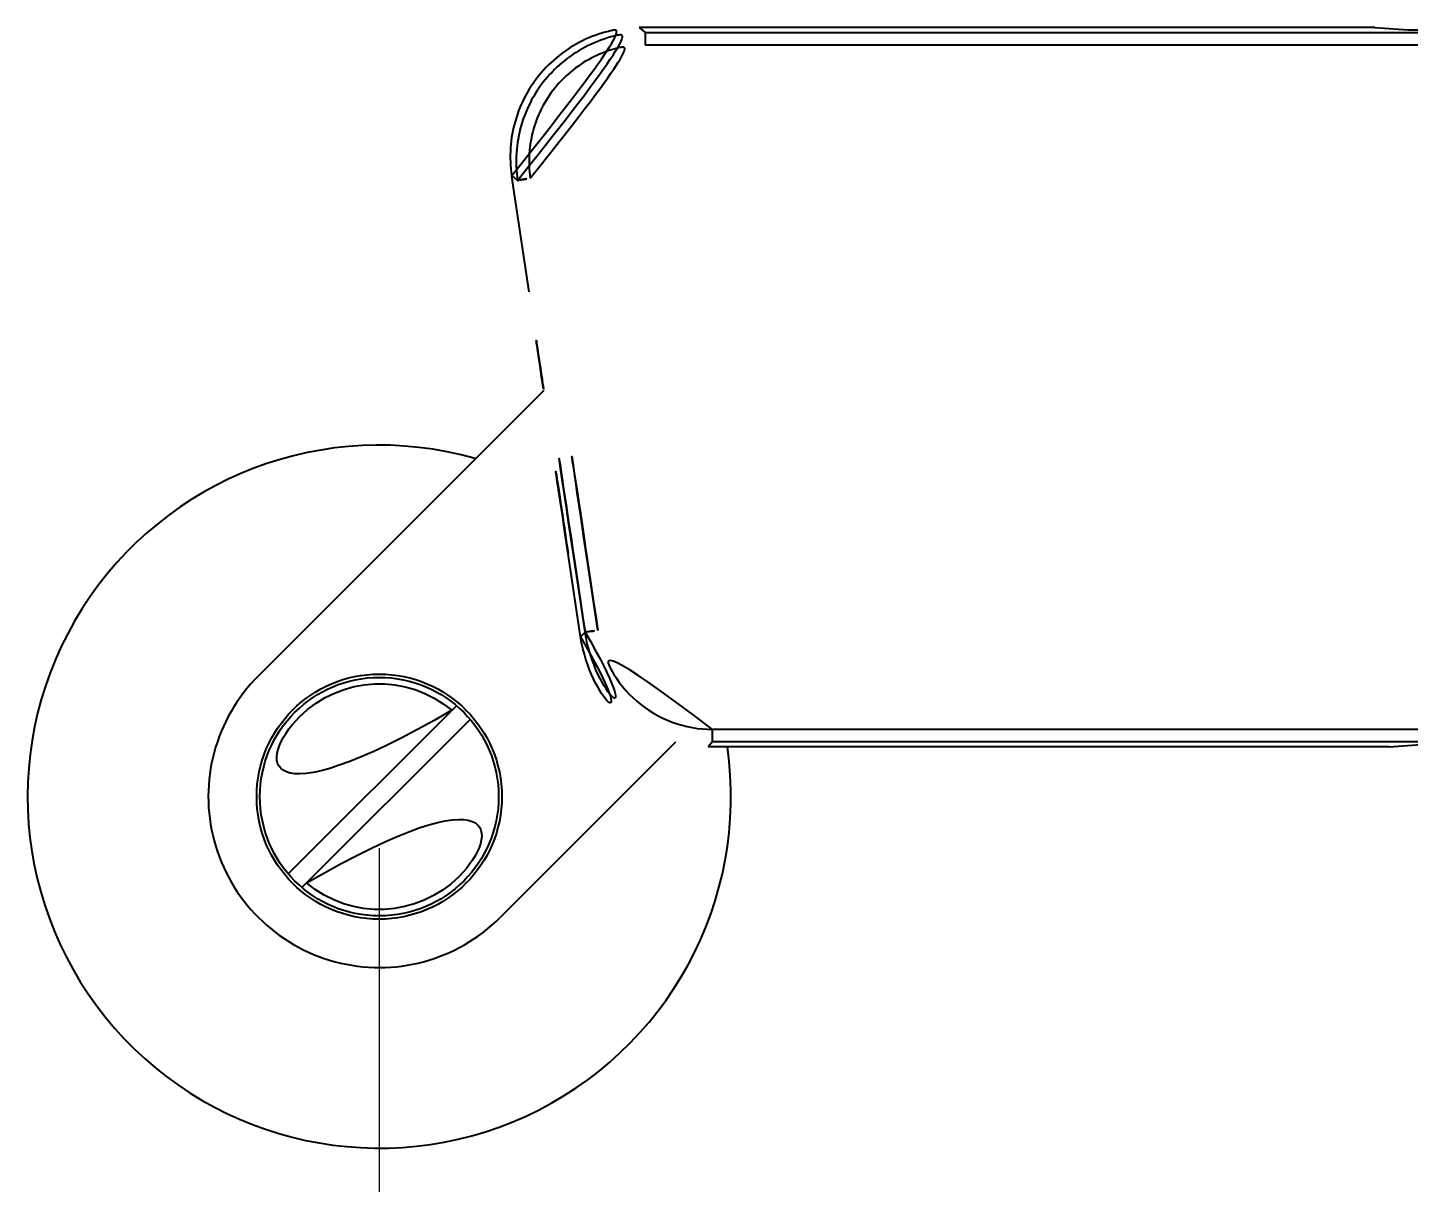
# Model space of a CAD drawing. Extents: x 16296660632 to 16296678915, y -37409619871 to -37409615350.
# Drawn here: x 16296676063.1 to 16296676170.1, y -37409618095.9 to -37409618006.4 of the extents above; entities that cross this region are included whole.
import ezdxf

# ---------------------------------------------------------------- set-up
doc = ezdxf.new("R2010")
doc.units = 0
doc.header["$LTSCALE"] = 10
doc.header["$MEASUREMENT"] = 0
doc.header["$PDMODE"] = 3
doc.header["$PDSIZE"] = -10
doc.layers.get('0').update_dxf_attribs({"linetype": 'CONTINUOUS'})
doc.layers.get('DEFPOINTS').update_dxf_attribs({"linetype": 'CONTINUOUS'})
doc.styles.add('Daelim Dimension', font='')
doc.styles.get('Daelim Dimension').set_extended_font_data('나눔고딕')
doc.dimstyles.new('DEFAULT', dxfattribs={"dimscale": 2, "dimtxt": 2, "dimasz": 2, "dimexe": 0, "dimexo": 2, "dimgap": 1, "dimtad": 1, "dimdec": 1, "dimzin": 9, "dimdsep": 46, "dimtxsty": 'Daelim Dimension', "dimcen": 0.5, "dimclrd": 252, "dimclre": 252, "dimclrt": 3, "dimadec": 1, "dimazin": 0, "dimtfac": 1, "dimtdec": 1, "dimtix": 1, "dimtmove": 0, "dimatfit": 3, "dimfxl": 1, "dimtolj": 1, "dimtzin": 1, "dimlwd": 9, "dimlwe": 9, "dimarcsym": 0})

# ---------------------------------------------------------------- blocks, each defined once
blk = doc.blocks.new('*D8')
at = {"color": 5, "lineweight": 9, "ltscale": 0.5, "transparency": 16777216}
for p, q in [((16296676090.314199, -37409618069.999863), (16296676090.314199, -37409618180.589401)), ((16296676303.812389, -37409618069.999863), (16296676303.812389, -37409618180.589401)), ((16296676295.812389, -37409618178.589401), (16296676098.314199, -37409618178.589401))]:
    blk.add_line(p, q, dxfattribs=at)
at = {"color": 5, "ltscale": 0.5, "transparency": 16777216}
for points in [[(16296676098.314199, -37409618177.256073), (16296676098.314199, -37409618179.922737), (16296676090.314199, -37409618178.589401)], [(16296676295.812389, -37409618177.256073), (16296676295.812389, -37409618179.922737), (16296676303.812389, -37409618178.589401)]]:
    blk.add_solid(points, dxfattribs=at)
at = {"layer": 'DEFPOINTS', "color": 0, "ltscale": 0.5, "transparency": 16777216}
for p in [(16296676090.314199, -37409618065.999863), (16296676303.812389, -37409618065.999863), (16296676090.314199, -37409618178.589401)]:
    blk.add_point(p, dxfattribs=at)
at = {"color": 7, "ltscale": 0.5, "transparency": 16777216, "insert": (16296676197.06329, -37409618165.702423), "char_height": 20, "attachment_point": 5, "style": 'Daelim Dimension'}
blk.add_mtext('\\A1;150~210', dxfattribs=at)

msp = doc.modelspace()

# ---------------------------------------------------------------- linework, layer by layer
at = {"ltscale": 0.5}
for p, q in [((16296676167.469879, -37409618006.370178), (16296676110.467951, -37409618006.370178)), ((16296676110.467951, -37409618006.370216), (16296676110.91671, -37409618006.73896)), ((16296676110.91671, -37409618006.73896), (16296676191.035561, -37409618006.73896)), ((16296676110.91671, -37409618006.73896), (16296676110.91671, -37409618007.711777)), ((16296676167.47093, -37409618006.370216), (16296676167.46981, -37409618006.3703)), ((16296676167.469879, -37409618006.370178), (16296676167.47093, -37409618006.370216)), ((16296676167.47093, -37409618006.370216), (16296676170.0634, -37409618006.554466)), ((16296676170.0634, -37409618006.554466), (16296676175.063589, -37409618006.554482)), ((16296676110.91671, -37409618007.711777), (16296676191.035561, -37409618007.711777)), ((16296676100.575729, -37409618017.845879), (16296676101.02935, -37409618018.21862)), ((16296676100.640051, -37409618018.276733), (16296676100.575729, -37409618017.845879)), ((16296676101.923401, -37409618026.870117), (16296676100.640051, -37409618018.276733)), ((16296676103.05928, -37409618034.516518), (16296676080.94504, -37409618056.630753)), ((16296676105.92144, -37409618053.611732), (16296676104.95635, -37409618047.160591)), ((16296676106.263241, -37409618053.239441), (16296676105.92144, -37409618053.611732)), ((16296676096.30304, -37409618058.950394), (16296676083.264641, -37409618071.988777)), ((16296676097.363701, -37409618060.011047), (16296676084.3253, -37409618073.049454)), ((16296676113.26605, -37409618061.786407), (16296676099.683371, -37409618075.369087)), ((16296676116.15164, -37409618061.762413), (16296676115.81259, -37409618062.131706)), ((16296676175.56645, -37409618060.788383), (16296676116.15164, -37409618060.788383)), ((16296676116.15164, -37409618061.762413), (16296676116.15164, -37409618060.788383)), ((16296676175.66383, -37409618061.762413), (16296676116.15164, -37409618061.762413)), ((16296676168.58353, -37409618062.131752), (16296676115.81259, -37409618062.131752)), ((16296676168.58345, -37409618062.13163), (16296676168.584579, -37409618062.131706)), ((16296676168.584579, -37409618062.131706), (16296676168.58353, -37409618062.131752)), ((16296676168.584579, -37409618062.131706), (16296676171.063299, -37409618061.955544))]:
    msp.add_line(p, q, dxfattribs=at)
for radius in [9.5, 9.25]:
    msp.add_circle((16296676090.314171, -37409618065.999924), radius, dxfattribs=at)
for centre, radius, start, end in [((16296676090.314211, -37409618065.999924), 27.254123, 74.15580974, 8.17056344), ((16296676116.152241, -37409618051.764053), 9.998403, 188.48555289, 269.99661223), ((16296676115.81196, -37409618052.130836), 10.00082, 188.51561364, 270.00360634), ((16296676090.314211, -37409618065.999924), 13.25, 134.99930453, 315), ((16296676090.314171, -37409618065.999924), 8.75, 49.91707348, 220.08301013), ((16296676090.314171, -37409618065.999924), 8.75, 229.91707348, 40.08301013)]:
    msp.add_arc(centre, radius, start, end, dxfattribs=at)
for points, knots in [([(16296676100.575729, -37409618017.845879), (16296676100.47023, -37409618017.13884), (16296676100.411169, -37409618015.697311), (16296676100.785919, -37409618013.569679), (16296676101.605789, -37409618011.569923), (16296676102.833269, -37409618009.791237), (16296676104.411751, -37409618008.315033), (16296676106.268999, -37409618007.209267), (16296676108.318331, -37409618006.524696), (16296676109.752991, -37409618006.370293), (16296676110.467951, -37409618006.370216)], [0, 0, 0, 0, 0.1249947973, 0.2499867695, 0.3749785718, 0.4999725624, 0.6249714484, 0.7499765787, 0.8749868199, 1, 1, 1, 1]), ([(16296676101.02935, -37409618018.21862), (16296676100.923651, -37409618017.511559), (16296676100.864059, -37409618016.069946), (16296676101.23778, -37409618013.942009), (16296676102.05653, -37409618011.941658), (16296676103.283039, -37409618010.162163), (16296676104.86083, -37409618008.685066), (16296676106.71773, -37409618007.578537), (16296676108.76701, -37409618006.893517), (16296676110.201719, -37409618006.739037), (16296676110.91671, -37409618006.73896)], [0, 0, 0, 0, 0.1249983674, 0.2499932556, 0.3749866347, 0.4999806904, 0.624978159, 0.7499809275, 0.8749886104, 1, 1, 1, 1]), ([(16296676102.01832, -37409618018.054008), (16296676101.923281, -37409618017.417297), (16296676101.86945, -37409618016.119217), (16296676102.20537, -37409618014.202972), (16296676102.941429, -37409618012.401237), (16296676104.04459, -37409618010.797943), (16296676105.46426, -37409618009.466614), (16296676107.13574, -37409618008.469002), (16296676108.98086, -37409618007.851097), (16296676110.27285, -37409618007.711906), (16296676110.91671, -37409618007.711777)], [0, 0, 0, 0, 0.1249952488, 0.2499879422, 0.3749795441, 0.4999727838, 0.6249708439, 0.7499757677, 0.8749864681, 1, 1, 1, 1]), ([(16296676101.029409, -37409618018.218613), (16296676101.0406, -37409618018.215271), (16296676101.051901, -37409618018.211113), (16296676101.076839, -37409618018.206657), (16296676101.125839, -37409618018.196648), (16296676101.208851, -37409618018.182182), (16296676101.33012, -37409618018.161491), (16296676101.477859, -37409618018.137466), (16296676101.710079, -37409618018.100662), (16296676101.89262, -37409618018.072807), (16296676102.01832, -37409618018.054008)], [0, 0, 0, 0, 0.0153210843, 0.0399361316, 0.0736740489, 0.1673147527, 0.29240845, 0.4443678807, 0.6175313335, 1, 1, 1, 1]), ([(16296676103.04163, -37409618034.397873), (16296676102.94846, -37409618033.771088), (16296676102.576139, -37409618031.261772), (16296676102.20451, -37409618028.752357), (16296676101.923401, -37409618026.870117)], [0, 0, 0, 0, 0.2497921655, 1, 1, 1, 1]), ([(16296676104.95635, -37409618047.160591), (16296676104.797131, -37409618046.09613), (16296676104.157391, -37409618041.842117), (16296676103.51582, -37409618037.588371), (16296676103.04163, -37409618034.397873)], [0, 0, 0, 0, 0.2501960807, 1, 1, 1, 1]), ([(16296676106.263241, -37409618053.239441), (16296676106.2749, -37409618053.239609), (16296676106.2868, -37409618053.240318), (16296676106.31185, -37409618053.237473), (16296676106.36134, -37409618053.232918), (16296676106.44449, -37409618053.222771), (16296676106.565821, -37409618053.207413), (16296676106.713341, -37409618053.187477), (16296676106.94511, -37409618053.155121), (16296676107.12702, -37409618053.128571), (16296676107.252211, -37409618053.109894)], [0, 0, 0, 0, 0.0153173293, 0.0399100875, 0.0736120013, 0.1671529975, 0.2921390475, 0.4440184254, 0.6171704576, 1, 1, 1, 1]), ([(16296676116.15164, -37409618060.788383), (16296676115.090071, -37409618060.788383), (16296676112.94751, -37409618060.404343), (16296676110.150761, -37409618058.746902), (16296676108.103109, -37409618056.222191), (16296676107.408779, -37409618054.159737), (16296676107.252211, -37409618053.109894)], [0, 0, 0, 0, 0.249976874, 0.5000175314, 0.7500484662, 1, 1, 1, 1])]:
    msp.add_open_spline(points, degree=3, knots=knots, dxfattribs=at)
for points in [[(16296676106.263241, -37409618053.239441), (16296676104.52047, -37409618041.565552), (16296676102.775841, -37409618029.891937), (16296676101.02935, -37409618018.21862)], [(16296676107.252211, -37409618053.109894), (16296676105.509439, -37409618041.424316), (16296676103.764811, -37409618029.739021), (16296676102.01832, -37409618018.054008)]]:
    msp.add_open_spline(points, degree=3, dxfattribs=at)

# ---------------------------------------------------------------- dimensions: what is measured, and where the dimension line sits
dim = msp.add_linear_dim(base=(16296676090.314199, -37409618178.589401), p1=(16296676303.812389, -37409618065.999863), p2=(16296676090.314199, -37409618065.999863), text='150~210', dimstyle='DEFAULT', override={"dimtxt": 10, "dimasz": 4, "dimexe": 1, "dimdec": 0, "dimclrd": 5, "dimclre": 5, "dimclrt": 7}, dxfattribs=at)
dim.commit()
dim.dimension.update_dxf_attribs({"geometry": '*D8', "text_midpoint": (16296676197.06329, -37409618165.702423)})

doc.saveas('drawing.dxf')
